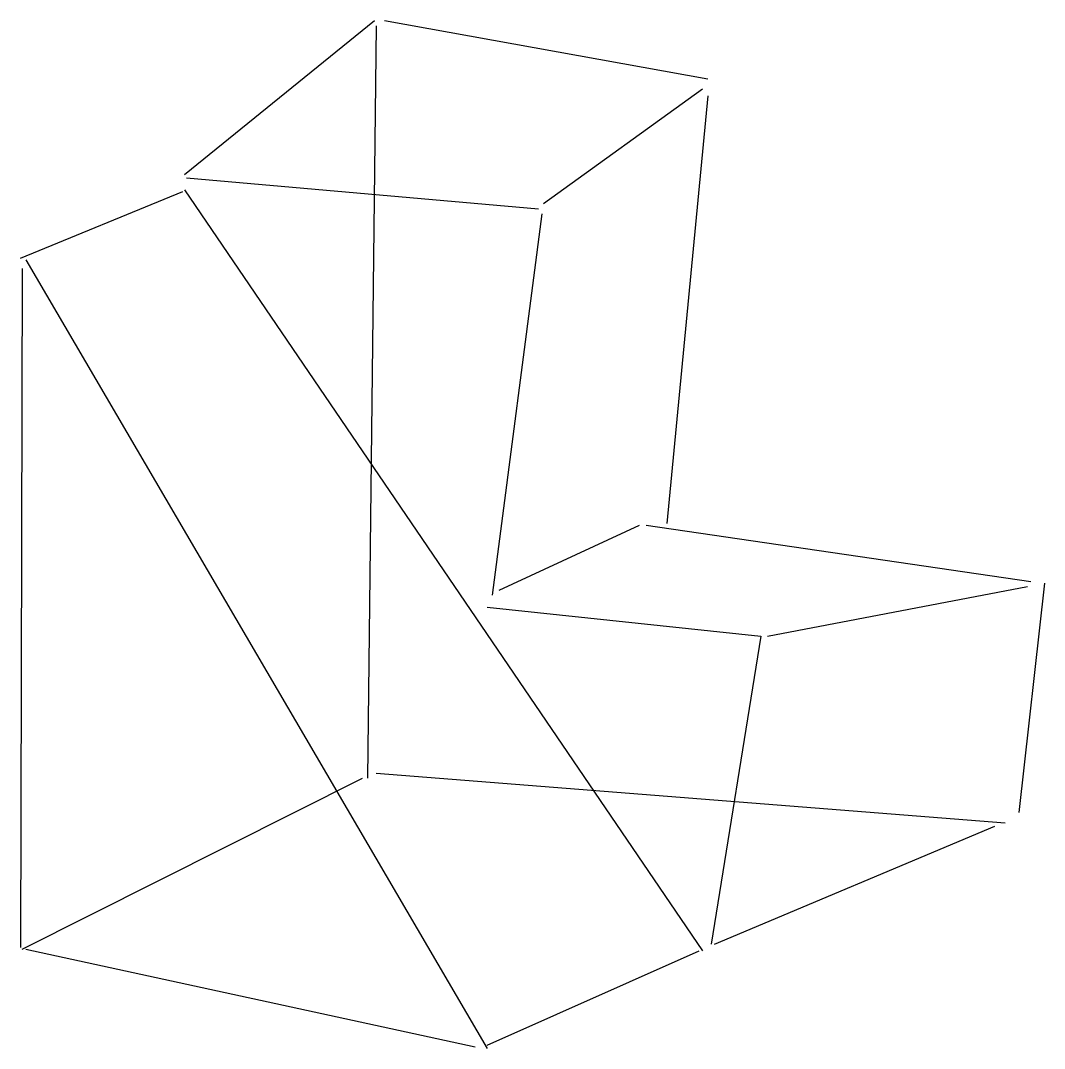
# Model space of a CAD drawing. Header units: metres. Extents: x -86 to 95, y 128 to 310.
import ezdxf

# ---------------------------------------------------------------- set-up
doc = ezdxf.new("R2010")
doc.units = ezdxf.units.M

msp = doc.modelspace()

# ---------------------------------------------------------------- linework, layer by layer
at = {"color": 0, "linetype": 'CONTINUOUS'}
for p, q in [((-56.933754, 283.154574), (-23.318612, 310.410095)), ((-23.015773, 309.501577), (-24.529968, 176.252366)), ((-21.501577, 310.410095), (35.735016, 300.113565)), ((6.662461, 278.006309), (34.826498, 298.29653)), ((35.735016, 297.085174), (28.466877, 221.375394)), ((-56.630915, 282.548896), (5.753943, 277.097792)), ((-56.933754, 280.429022), (34.826498, 145.665615)), ((-86.006309, 268.315457), (-57.236593, 280.126183)), ((6.359621, 276.189274), (-2.422713, 208.656151)), ((-85.097792, 268.012618), (-3.33123, 128.403785)), ((-85.70347, 266.498423), (-86.006309, 146.271293)), ((-1.211356, 209.564669), (23.621451, 221.072555)), ((24.832808, 221.072555), (92.971609, 211.078864)), ((46.334385, 201.388013), (92.365931, 210.170347)), ((95.394322, 210.776025), (90.851735, 170.195584)), ((-3.33123, 206.536278), (45.123028, 201.388013)), ((45.123028, 201.388013), (36.340694, 146.876972)), ((-23.015773, 177.160883), (88.429022, 168.378549)), ((-85.70347, 145.968454), (-25.438486, 176.252366)), ((36.946372, 146.876972), (86.611987, 167.772871)), ((-85.097792, 145.968454), (-5.451104, 128.706625)), ((-3.33123, 129.009464), (34.22082, 145.665615))]:
    msp.add_line(p, q, dxfattribs=at)

doc.saveas('drawing.dxf')
